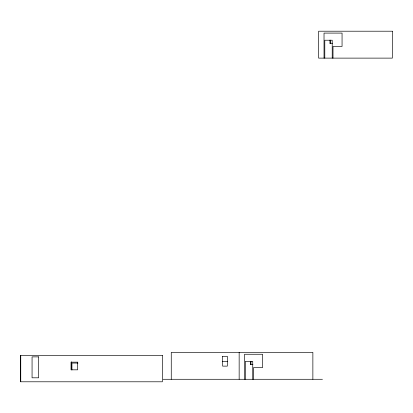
<?xml version="1.0" encoding="UTF-8"?>
<svg xmlns="http://www.w3.org/2000/svg" width="413" height="413" viewBox="0 0 413 413"><rect width="100%" height="100%" fill="white"/><g stroke="black" fill="none" stroke-linecap="round" stroke-linejoin="round"><path stroke-width="0.62" d="M329.941 40.118L329.941 43.267L332.424 43.267M222.545 361.339L227.46 361.339M78 363.053L71.934 363.053L71.934 369.924M250.459 361.282L250.459 364.431L252.942 364.431M163.135 379.284L322.439 379.284M329.941 43.267L330.452 43.272L330.452 40.128M250.459 364.431L250.97 364.436L250.97 361.287M333.007 58.119L333.007 46.437L342.057 46.437L342.062 33.092L324.024 33.097L324.024 58.119M332.217 58.119L332.217 40.226L324.794 40.226L324.794 58.119M312.868 379.284L312.868 352.366L171.261 352.366L171.261 379.284M253.525 379.284L253.525 367.601L262.575 367.601L262.58 354.256L244.542 354.261L244.548 379.284M252.735 379.284L252.735 361.39L245.312 361.39L245.312 379.284M239.153 352.366L239.153 379.284M71.341 361.824L71.341 369.831M20.753 355.381L20.753 381.793M222.622 356.305L222.628 366.125L227.331 366.125L227.331 356.305L222.622 356.305M392.35 31.207L318.635 31.207L318.635 58.119L392.35 58.119L392.35 31.207M162.366 355.381L20.65 355.381L20.65 381.793L162.366 381.793L162.366 355.381M38.646 356.873L32.064 356.873L32.064 377.807L38.646 377.807L38.646 356.873M77.623 362.16L71.041 362.16L71.041 369.831L77.623 369.831L77.623 362.16"/></g></svg>
